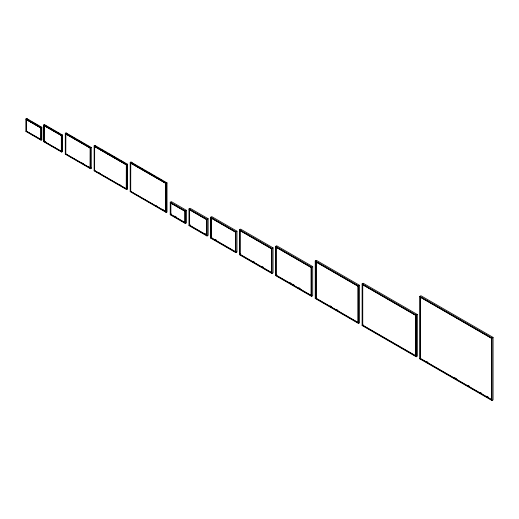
<?xml version="1.0" encoding="UTF-8"?>
<svg xmlns="http://www.w3.org/2000/svg" width="519" height="519" viewBox="0 0 519 519"><rect width="100%" height="100%" fill="white"/><g stroke="black" fill="none" stroke-linecap="round" stroke-linejoin="round"><path stroke-width="0.78" d="M26.67 118.52L25.95 118.935L25.95 131.43L41.098 140.175L41.818 139.76L41.818 127.265L26.67 118.52L29.778 120.732M26.852 119.247L26.313 119.558L26.313 131.223L40.735 139.553L41.098 140.175L41.098 127.68L25.95 118.935L26.313 119.558L40.735 127.888L41.818 127.265M25.95 131.43L26.456 131.138L26.456 119.474L40.884 127.804M44.381 124.579L43.661 124.995L43.661 141.655L61.69 152.067L62.416 151.645L62.416 134.992L44.381 124.579L44.738 125.202L44.018 125.617L44.018 141.447L61.333 151.438L61.69 152.067L61.69 135.407L43.661 124.995L44.018 125.617L61.404 135.569M41.28 139.235L40.735 139.553L40.806 127.849L26.385 119.519L26.385 131.177L40.884 139.468M43.661 141.655L44.167 141.363M62.416 134.992L61.333 135.615L61.333 151.438M66.023 132.909L65.297 133.325L65.297 154.149L90.546 168.72L91.266 168.305L91.266 147.48L66.023 132.909L66.38 133.532L65.66 133.947L65.66 153.935L90.183 168.098L90.546 168.72L90.546 147.902L65.297 133.325L65.66 133.947L90.183 148.11L91.266 147.48M65.297 154.149L65.803 153.858M94.873 145.398L94.153 145.82L94.153 170.803L126.61 189.545L127.337 189.13L127.337 164.14L94.873 145.398L95.055 146.131M126.396 164.685L94.588 146.403L126.325 164.724L126.253 188.922L126.61 189.545L126.61 164.555L94.153 145.82L94.51 146.442L94.51 170.595L126.253 188.922L126.792 188.611M90.728 167.786L90.183 168.098L90.183 148.11M94.153 170.803L94.873 170.388M127.337 164.14L126.253 164.763L94.51 146.442M130.937 162.058L130.217 162.473L130.217 191.628L166.288 212.453L167.008 212.037L167.008 182.883L130.937 162.058L134.071 164.283M167.008 182.883L165.924 183.505L165.924 211.823L166.288 212.453L166.288 183.298L130.217 162.473L130.58 163.102L131.119 162.791M130.217 191.628L130.723 191.336L130.723 163.018M185.581 222.132L184.933 222.508L170.868 214.386L170.868 203.143L171.517 202.767M166.469 211.512L165.924 211.823L130.58 191.42L130.652 163.057M170.251 214.743L185.4 223.488L186.483 222.865L186.483 210.37L171.335 201.625L170.251 202.248L170.251 214.743L171.517 214.01M170.868 203.143L184.933 211.265L186.483 210.37M189.007 225.57L207.042 235.983L208.125 235.354L208.125 218.7L190.09 208.288L189.007 208.91L189.007 225.57L190.272 224.837M206.679 219.531L206.679 235.354L207.042 235.983L207.042 219.323L189.007 208.91L189.37 209.533L206.679 219.531L208.125 218.7M236.074 251.287L235.425 251.663L211.259 237.708L211.259 218.136L211.908 217.759M210.649 238.065L235.892 252.636L236.975 252.013L236.975 231.189L211.733 216.618L210.649 217.24L210.649 238.065L211.908 237.332M211.259 218.136L235.425 232.084L236.975 231.189M240.115 230.631L271.495 248.744L271.495 272.481L240.115 254.368L240.115 230.631L240.764 230.254M239.499 254.719L271.962 273.461L273.046 272.838L273.046 247.848L240.582 229.106L239.499 229.735L239.499 254.719L240.764 253.992M271.599 248.685L271.599 272.838L271.962 273.461L271.962 248.471L239.499 229.735L239.862 230.358L271.599 248.685L273.046 247.848M311.815 295.013L311.166 295.389L276.179 275.193L276.179 247.284L276.828 246.914M275.57 275.544L311.634 296.368L312.717 295.746L312.717 266.591L276.653 245.766L275.57 246.389L275.57 275.544L276.828 274.817M315.857 261.861L358.052 286.228L358.052 322.461L315.857 298.094L315.857 261.861L316.506 261.485M276.179 247.284L311.166 267.486L312.717 266.591M315.241 298.451L358.519 323.434L359.602 322.812L359.602 285.333L316.324 260.343L315.241 260.966L315.241 298.451L316.506 297.718M358.162 286.164L358.162 322.812L358.519 323.434L358.519 285.956L315.241 260.966L315.604 261.595L358.162 286.164L359.602 285.333M363.209 284.081L362.489 284.496L362.489 325.309L415.868 356.131L416.225 356.754L417.308 356.131L417.308 314.482L363.209 283.251L362.126 283.874L362.126 325.517L416.225 356.754L416.225 315.104L362.126 283.874L362.489 284.496L415.868 315.318L417.308 314.482M362.126 325.517L363.209 324.894M419.832 358.837L420.195 358.629L420.195 296.991L419.832 296.368L420.915 295.739L493.05 337.389L493.05 399.857L491.967 400.48L419.832 358.837L419.832 296.368L491.967 338.012L491.967 400.48L491.61 399.857L491.61 338.219L493.05 337.389M420.195 296.991L491.61 338.219M135.459 165.087L136.847 165.885M138.923 167.086L140.312 167.884M141.693 168.688L143.082 169.486M144.47 170.284L146.546 171.484M147.934 172.289L149.323 173.087M150.705 173.884L152.787 175.085M154.169 175.889L155.557 176.687M156.946 177.485L161.104 179.892M131.417 163.414L166.067 183.421L166.067 211.746L130.652 191.375M130.58 163.102L165.996 183.467L165.996 211.784M275.926 247.018L311.277 267.421L311.277 295.739L311.634 296.368L311.634 267.214L275.57 246.389L275.926 247.018L275.926 275.336L311.277 295.739M102.133 150.01L103.515 150.808M104.896 151.6L106.272 152.398M108.341 153.592L109.723 154.39M111.105 155.187L112.487 155.985M113.862 156.783L115.932 157.977M117.313 158.775L118.695 159.567M120.071 160.365L124.216 162.758M67.081 133.934L69.183 135.148M70.584 135.959L71.985 136.769M73.387 137.574L75.489 138.794M76.89 139.598L81.794 142.433M83.196 143.244L85.298 144.457M86.699 145.262L88.1 146.073M211.006 217.863L235.535 232.025L235.535 252.013L235.892 252.636L235.892 231.818L210.649 217.24L211.006 217.863L211.006 237.858L235.535 252.013M45.432 125.604L46.82 126.402M48.202 127.2L53.048 130.003M54.437 130.801L55.818 131.599M57.207 132.397L59.283 133.597M60.665 134.395L62.053 135.2L62.053 151.023L62.416 151.645M31.841 121.92L35.96 124.3M37.336 125.092L38.711 125.883M40.086 126.681L41.462 127.473M170.615 202.871L185.043 211.201L185.043 222.865L185.4 223.488L185.4 210.993L170.251 202.248L170.615 202.871L170.615 214.535L185.043 222.865M174.767 216.099L176.142 216.89M205.323 233.738L206.711 234.543M215.236 239.46L216.637 240.271M253 261.265L254.381 262.063M261.972 266.448L263.354 267.24M289.816 282.524L291.204 283.322M292.593 284.12L293.975 284.925M298.827 287.721L300.216 288.525M330.279 305.879L331.673 306.684M336.559 309.506L337.953 310.31M426.521 361.445L427.916 362.256M454.521 377.611L456.623 378.825M467.827 385.293L469.228 386.104M480.425 392.572L481.827 393.376M486.725 396.205L488.126 397.016M44.381 141.239L46.457 142.433M82.138 163.037L83.54 163.842M88.444 166.677L89.845 167.488M98.325 172.379L99.706 173.177M119.02 184.329L120.402 185.127M155.888 205.615L157.276 206.419M162.129 209.215L163.511 210.02M90.332 168.013L65.731 153.896L65.803 133.863L90.332 148.025L90.254 168.059M126.396 188.838L94.588 170.556L94.659 146.358M206.679 235.354L189.37 225.363L189.37 209.533M271.599 272.838L239.862 254.511L239.862 230.358M358.162 322.812L315.604 298.243L315.604 261.595M420.195 358.629L491.61 399.857M127.337 189.13L126.973 188.507L126.973 164.348M90.909 167.682L91.266 168.305M41.462 139.131L41.818 139.76M415.868 315.318L415.868 356.131M316.324 261.174L316.324 297.822M311.166 267.486L311.166 295.389M235.425 232.084L235.425 251.663M184.933 211.265L184.933 222.508M61.476 151.353L61.476 135.53L44.167 125.533L44.089 141.402L61.476 151.353M491.499 338.284L420.448 297.264L420.448 358.48L491.499 399.5L491.499 338.284M415.758 315.377L362.742 284.769L362.742 325.166L415.758 355.774L415.758 315.377M206.575 219.595L189.623 209.806L189.623 225.214L206.575 235.003L206.575 219.595"/></g></svg>
